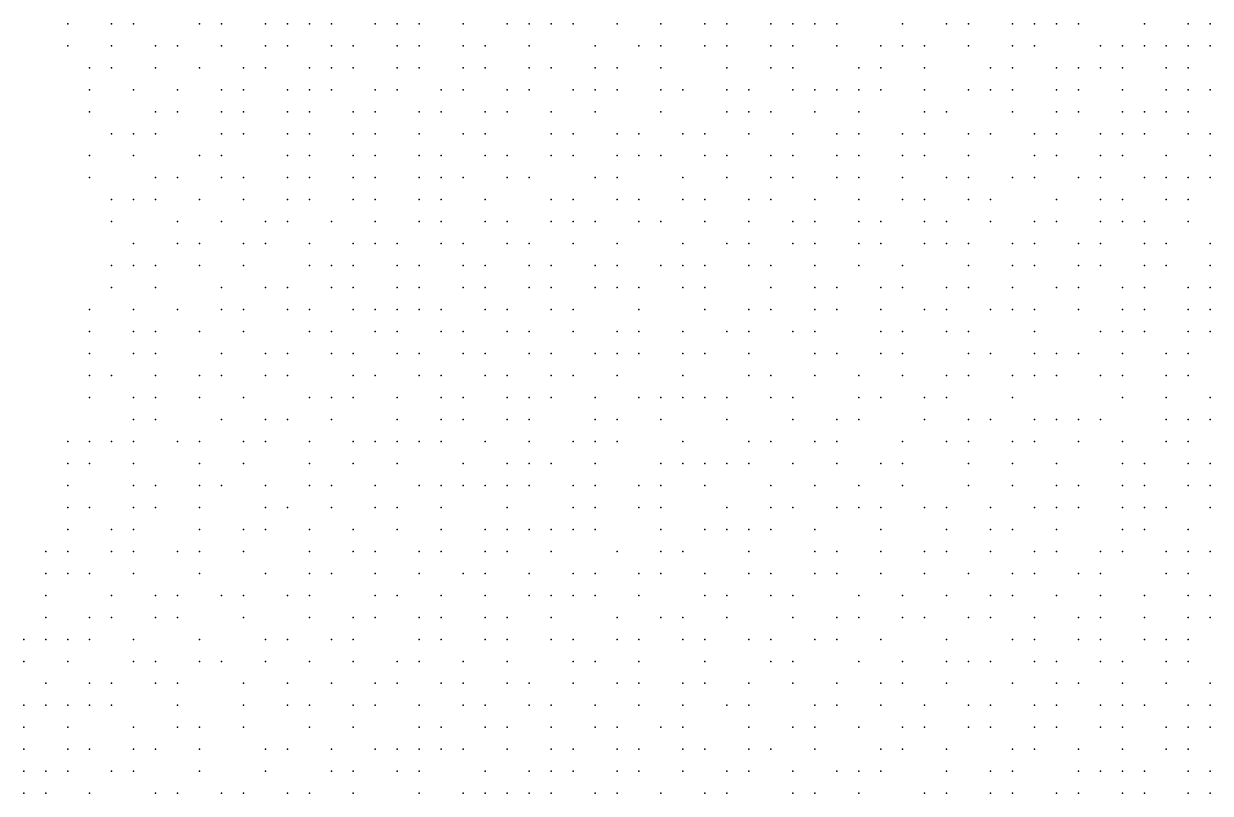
# Model space of a CAD drawing. Extents: x 429 to 793, y 817 to 1241.
# Drawn here: x 439.59 to 479.01, y 1055.32 to 1080.87 of the extents above; entities that cross this region are included whole.
import ezdxf

# ---------------------------------------------------------------- set-up
doc = ezdxf.new("R2010")
doc.units = 0

msp = doc.modelspace()

# ---------------------------------------------------------------- linework, layer by layer
for p in [(441.05, 1080.87, 29.288), (442.51, 1080.87, 34.004), (443.24, 1080.87, 36.737), (445.43, 1080.87, 71.98), (446.16, 1080.87, 82.186), (447.62, 1080.87, 92.985), (448.35, 1080.87, 97.72), (449.08, 1080.87, 101.034), (449.81, 1080.87, 104.325), (451.27, 1080.87, 110.825), (452, 1080.87, 113.513), (452.73, 1080.87, 115.66), (454.19, 1080.87, 120.963), (455.65, 1080.87, 123.585), (456.38, 1080.87, 127.295), (457.11, 1080.87, 129.042), (457.84, 1080.87, 130.783), (459.3, 1080.87, 135.14), (460.76, 1080.87, 138.53), (462.22, 1080.87, 141.84), (462.95, 1080.87, 143.305), (464.41, 1080.87, 146.182), (465.14, 1080.87, 146.535), (465.87, 1080.87, 149.008), (466.6, 1080.87, 149.715), (468.79, 1080.87, 153.667), (470.25, 1080.87, 156.685), (470.98, 1080.87, 157.5), (472.44, 1080.87, 159.42), (473.17, 1080.87, 160.975), (473.9, 1080.87, 161.6), (474.63, 1080.87, 162.85), (476.82, 1080.87, 165.495), (478.28, 1080.87, 167.247), (479.01, 1080.87, 167.99), (441.05, 1080.14, 28.52), (442.51, 1080.14, 33.613), (443.97, 1080.14, 40.278), (444.7, 1080.14, 47.77), (446.16, 1080.14, 81.612), (447.62, 1080.14, 93.532), (448.35, 1080.14, 97.435), (449.81, 1080.14, 104.185), (450.54, 1080.14, 107.857), (452, 1080.14, 113.24), (452.73, 1080.14, 116.187), (454.19, 1080.14, 120.697), (454.92, 1080.14, 123.39), (456.38, 1080.14, 126.9), (458.57, 1080.14, 132.885), (460.03, 1080.14, 137.225), (460.76, 1080.14, 138.902), (462.22, 1080.14, 141.485), (462.95, 1080.14, 142.95), (464.41, 1080.14, 146.205), (465.14, 1080.14, 147.253), (466.6, 1080.14, 150.423), (468.06, 1080.14, 152.505), (468.79, 1080.14, 154.195), (469.52, 1080.14, 155.54), (470.98, 1080.14, 157.845), (472.44, 1080.14, 159.135), (473.17, 1080.14, 160.695), (475.36, 1080.14, 163.445), (476.09, 1080.14, 164.775), (476.82, 1080.14, 165.23), (477.55, 1080.14, 165.92), (478.28, 1080.14, 167.175), (479.01, 1080.14, 167.74), (441.78, 1079.41, 30.257), (442.51, 1079.41, 32.173), (443.97, 1079.41, 39.503), (445.43, 1079.41, 71.138), (446.89, 1079.41, 88.45), (447.62, 1079.41, 93.243), (449.08, 1079.41, 100.948), (449.81, 1079.41, 104.792), (450.54, 1079.41, 107.58), (452, 1079.41, 113.84), (452.73, 1079.41, 115.913), (454.19, 1079.41, 121.22), (454.92, 1079.41, 123), (456.38, 1079.41, 127.48), (457.11, 1079.41, 128.258), (458.57, 1079.41, 133.648), (459.3, 1079.41, 135.168), (460.76, 1079.41, 138.538), (462.95, 1079.41, 143.685), (464.41, 1079.41, 145.32), (465.14, 1079.41, 147.64), (467.33, 1079.41, 151.488), (468.06, 1079.41, 152.185), (469.52, 1079.41, 155.245), (471.71, 1079.41, 158.993), (472.44, 1079.41, 159.78), (473.9, 1079.41, 161.812), (474.63, 1079.41, 163.033), (475.36, 1079.41, 163.765), (476.09, 1079.41, 164.365), (477.55, 1079.41, 166.36), (478.28, 1079.41, 167.49), (441.78, 1078.68, 29.62), (443.24, 1078.68, 35.61), (444.7, 1078.68, 46.636), (446.16, 1078.68, 81.385), (446.89, 1078.68, 88.45), (448.35, 1078.68, 97.71), (449.08, 1078.68, 101.563), (449.81, 1078.68, 105.12), (451.27, 1078.68, 110.815), (452, 1078.68, 113.502), (453.46, 1078.68, 119.037), (454.19, 1078.68, 120.822), (455.65, 1078.68, 125.146), (456.38, 1078.68, 127.88), (457.84, 1078.68, 131.357), (458.57, 1078.68, 132.51), (459.3, 1078.68, 134.791), (460.76, 1078.68, 138.916), (461.49, 1078.68, 140.033), (462.95, 1078.68, 143.335), (463.68, 1078.68, 144.795), (465.14, 1078.68, 148.009), (465.87, 1078.68, 149.065), (466.6, 1078.68, 150.49), (467.33, 1078.68, 151.846), (468.06, 1078.68, 152.878), (469.52, 1078.68, 155.777), (470.98, 1078.68, 157.91), (471.71, 1078.68, 158.708), (472.44, 1078.68, 159.495), (473.9, 1078.68, 161.39), (474.63, 1078.68, 162.9), (476.09, 1078.68, 164.1), (477.55, 1078.68, 166.12), (478.28, 1078.68, 167.25), (479.01, 1078.68, 167.908), (441.78, 1077.95, 28.97), (443.97, 1077.95, 38.82), (444.7, 1077.95, 46.177), (446.16, 1077.95, 81.62), (446.89, 1077.95, 87.605), (448.35, 1077.95, 97.973), (449.08, 1077.95, 101.287), (450.54, 1077.95, 107.834), (451.27, 1077.95, 110.678), (452.73, 1077.95, 116.173), (453.46, 1077.95, 118.832), (454.92, 1077.95, 123.195), (455.65, 1077.95, 125.938), (457.11, 1077.95, 128.66), (458.57, 1077.95, 133.66), (460.76, 1077.95, 138.935), (462.95, 1077.95, 143.73), (463.68, 1077.95, 144.446), (464.41, 1077.95, 145.52), (465.87, 1077.95, 149.448), (467.33, 1077.95, 151.875), (469.52, 1077.95, 155.477), (470.25, 1077.95, 156.95), (472.44, 1077.95, 159.982), (473.9, 1077.95, 162.025), (474.63, 1077.95, 163.24), (476.09, 1077.95, 164.7), (476.82, 1077.95, 165.855), (477.55, 1077.95, 166.565), (478.28, 1077.95, 167.01), (442.51, 1077.22, 30.72), (443.24, 1077.22, 33.627), (443.97, 1077.22, 37.891), (446.16, 1077.22, 81.353), (446.89, 1077.22, 87.722), (448.35, 1077.22, 97.69), (449.08, 1077.22, 101.01), (450.54, 1077.22, 108.37), (451.27, 1077.22, 111.281), (452.73, 1077.22, 116.438), (454.19, 1077.22, 121.215), (454.92, 1077.22, 122.8), (457.11, 1077.22, 129.25), (457.84, 1077.22, 131.75), (459.3, 1077.22, 135.185), (460.03, 1077.22, 135.948), (461.49, 1077.22, 140.806), (462.22, 1077.22, 141.91), (463.68, 1077.22, 145.18), (465.14, 1077.22, 147.688), (466.6, 1077.22, 150.867), (467.33, 1077.22, 151.57), (468.79, 1077.22, 154.635), (469.52, 1077.22, 156.01), (470.98, 1077.22, 157.61), (471.71, 1077.22, 158.93), (473.17, 1077.22, 161.115), (473.9, 1077.22, 162.357), (475.36, 1077.22, 163.71), (476.09, 1077.22, 164.887), (476.82, 1077.22, 165.595), (478.28, 1077.22, 167.557), (479.01, 1077.22, 168.105), (441.78, 1076.49, 28.123), (443.24, 1076.49, 33.54), (445.43, 1076.49, 68.371), (446.16, 1076.49, 81.087), (448.35, 1076.49, 97.688), (449.08, 1076.49, 101.625), (450.54, 1076.49, 108.103), (451.27, 1076.49, 110.8), (452.73, 1076.49, 116.442), (453.46, 1076.49, 119.11), (454.92, 1076.49, 123.588), (455.65, 1076.49, 125.36), (457.11, 1076.49, 129.84), (457.84, 1076.49, 131.38), (459.3, 1076.49, 135.768), (460.03, 1076.49, 137.46), (460.76, 1076.49, 139.143), (462.22, 1076.49, 142.3), (462.95, 1076.49, 144.12), (464.41, 1076.49, 146.64), (465.14, 1076.49, 148.085), (466.6, 1076.49, 150.542), (467.33, 1076.49, 152.11), (468.79, 1076.49, 154.33), (469.52, 1076.49, 155.71), (470.98, 1076.49, 157.99), (473.17, 1076.49, 161.485), (473.9, 1076.49, 162.225), (475.36, 1076.49, 164.18), (476.09, 1076.49, 164.767), (477.55, 1076.49, 166.53), (479.01, 1076.49, 167.895), (441.78, 1075.76, 28.177), (443.97, 1075.76, 37.33), (444.7, 1075.76, 43.598), (446.16, 1075.76, 80.82), (446.89, 1075.76, 87.956), (448.35, 1075.76, 97.485), (449.08, 1075.76, 101.275), (450.54, 1075.76, 108.378), (451.27, 1075.76, 111.347), (452.73, 1075.76, 116.85), (453.46, 1075.76, 119.381), (454.19, 1075.76, 121.43), (455.65, 1075.76, 125.95), (456.38, 1075.76, 127.515), (458.57, 1075.76, 133.688), (459.3, 1075.76, 135.408), (461.49, 1075.76, 140.46), (462.95, 1075.76, 143.783), (464.41, 1075.76, 147.033), (465.14, 1075.76, 147.755), (466.6, 1075.76, 150.925), (467.33, 1075.76, 151.63), (468.79, 1075.76, 154.72), (470.25, 1075.76, 157.045), (470.98, 1075.76, 158.365), (472.44, 1075.76, 159.935), (473.17, 1075.76, 161.22), (474.63, 1075.76, 163.315), (475.36, 1075.76, 163.93), (476.82, 1075.76, 165.827), (477.55, 1075.76, 166.978), (478.28, 1075.76, 167.655), (479.01, 1075.76, 168.337), (442.51, 1075.03, 30.384), (443.24, 1075.03, 32.582), (443.97, 1075.03, 36.687), (445.43, 1075.03, 65.484), (446.89, 1075.03, 87.349), (448.35, 1075.03, 97.973), (449.08, 1075.03, 101.82), (450.54, 1075.03, 108.382), (451.27, 1075.03, 111.083), (452.73, 1075.03, 116.717), (453.46, 1075.03, 119.117), (454.92, 1075.03, 123.863), (457.11, 1075.03, 129.852), (457.84, 1075.03, 131.587), (459.3, 1075.03, 135.99), (460.03, 1075.03, 137.478), (461.49, 1075.03, 140.288), (462.22, 1075.03, 142.71), (463.68, 1075.03, 145.077), (464.41, 1075.03, 146.687), (465.87, 1075.03, 149.905), (467.33, 1075.03, 152.335), (468.79, 1075.03, 154.575), (469.52, 1075.03, 156.077), (470.98, 1075.03, 158.08), (471.71, 1075.03, 158.865), (473.9, 1075.03, 161.715), (475.36, 1075.03, 164.277), (476.09, 1075.03, 164.875), (477.55, 1075.03, 166.747), (478.28, 1075.03, 167.425), (442.51, 1074.3, 29.666), (444.7, 1074.3, 41.597), (446.16, 1074.3, 80.287), (447.62, 1074.3, 92.969), (448.35, 1074.3, 97.7), (449.81, 1074.3, 105.11), (451.27, 1074.3, 110.82), (452.73, 1074.3, 115.917), (453.46, 1074.3, 118.854), (454.92, 1074.3, 123.61), (455.65, 1074.3, 126.231), (457.11, 1074.3, 130.119), (457.84, 1074.3, 132.17), (458.57, 1074.3, 134.08), (460.03, 1074.3, 137.505), (460.76, 1074.3, 139.02), (462.22, 1074.3, 142.365), (463.68, 1074.3, 145.64), (465.14, 1074.3, 148.15), (465.87, 1074.3, 149.75), (467.33, 1074.3, 152.02), (468.06, 1074.3, 153.425), (469.52, 1074.3, 156.13), (470.25, 1074.3, 157.128), (471.71, 1074.3, 159.385), (473.17, 1074.3, 161.318), (473.9, 1074.3, 162.705), (475.36, 1074.3, 164.158), (476.09, 1074.3, 164.635), (476.82, 1074.3, 166.07), (478.28, 1074.3, 167.78), (443.24, 1073.57, 33.344), (444.7, 1073.57, 41.454), (445.43, 1073.57, 62.118), (446.89, 1073.57, 86.823), (447.62, 1073.57, 92.692), (449.08, 1073.57, 101.282), (450.54, 1073.57, 107.841), (451.27, 1073.57, 111.359), (452, 1073.57, 114.05), (453.46, 1073.57, 118.855), (454.19, 1073.57, 121.503), (455.65, 1073.57, 125.978), (456.38, 1073.57, 128.587), (457.84, 1073.57, 131.03), (459.3, 1073.57, 134.487), (461.49, 1073.57, 140.52), (462.95, 1073.57, 143.83), (463.68, 1073.57, 145.31), (465.14, 1073.57, 148.56), (465.87, 1073.57, 149.27), (467.33, 1073.57, 152.396), (468.06, 1073.57, 153.115), (469.52, 1073.57, 156.175), (470.25, 1073.57, 156.848), (470.98, 1073.57, 158.463), (472.44, 1073.57, 160.43), (473.17, 1073.57, 161.188), (474.63, 1073.57, 163.2), (475.36, 1073.57, 163.917), (476.82, 1073.57, 166.423), (477.55, 1073.57, 167.005), (479.01, 1073.57, 168.79), (442.51, 1072.84, 30.63), (443.24, 1072.84, 33.344), (443.97, 1072.84, 36.504), (445.43, 1072.84, 58.96), (446.89, 1072.84, 87.413), (449.08, 1072.84, 101.842), (449.81, 1072.84, 104.715), (450.54, 1072.84, 108.385), (452, 1072.84, 113.787), (452.73, 1072.84, 116.732), (454.19, 1072.84, 121.771), (454.92, 1072.84, 123.815), (456.38, 1072.84, 128.34), (457.11, 1072.84, 129.89), (458.57, 1072.84, 134.307), (459.3, 1072.84, 136.022), (460.76, 1072.84, 139.052), (461.49, 1072.84, 140.92), (462.22, 1072.84, 142.76), (463.68, 1072.84, 144.98), (464.41, 1072.84, 146.785), (465.87, 1072.84, 149.98), (467.33, 1072.84, 152.772), (468.79, 1072.84, 155.365), (470.98, 1072.84, 158.182), (472.44, 1072.84, 160.928), (473.17, 1072.84, 161.685), (474.63, 1072.84, 163.688), (475.36, 1072.84, 164.405), (476.82, 1072.84, 166.193), (477.55, 1072.84, 166.775), (479.01, 1072.84, 168.585), (442.51, 1072.11, 30.637), (443.97, 1072.11, 36.454), (446.16, 1072.11, 78.652), (447.62, 1072.11, 93.003), (448.35, 1072.11, 97.71), (449.81, 1072.11, 105.137), (450.54, 1072.11, 108.396), (452, 1072.11, 113.523), (452.73, 1072.11, 116.406), (454.19, 1072.11, 121.515), (454.92, 1072.11, 123.618), (456.38, 1072.11, 127.827), (457.11, 1072.11, 130.48), (458.57, 1072.11, 133.947), (459.3, 1072.11, 136.048), (460.03, 1072.11, 136.425), (461.49, 1072.11, 140.575), (462.22, 1072.11, 142.418), (464.41, 1072.11, 147.357), (465.87, 1072.11, 149.665), (466.6, 1072.11, 151.095), (468.06, 1072.11, 154.23), (468.79, 1072.11, 154.915), (470.25, 1072.11, 157.245), (470.98, 1072.11, 158.57), (472.44, 1072.11, 160.807), (473.9, 1072.11, 162.72), (474.63, 1072.11, 163.568), (476.09, 1072.11, 165.38), (476.82, 1072.11, 166.077), (478.28, 1072.11, 167.94), (479.01, 1072.11, 169.06), (441.78, 1071.38, 28.435), (443.24, 1071.38, 32.591), (444.7, 1071.38, 40.487), (446.16, 1071.38, 77.685), (446.89, 1071.38, 86.88), (448.35, 1071.38, 97.512), (449.08, 1071.38, 101.368), (450.54, 1071.38, 107.858), (451.27, 1071.38, 110.635), (452, 1071.38, 114.065), (452.73, 1071.38, 117.013), (453.46, 1071.38, 118.343), (454.92, 1071.38, 124.157), (455.65, 1071.38, 125.865), (457.11, 1071.38, 130.11), (457.84, 1071.38, 131.838), (460.03, 1071.38, 137.96), (462.22, 1071.38, 142.815), (463.68, 1071.38, 146.115), (464.41, 1071.38, 146.857), (465.87, 1071.38, 150.075), (466.6, 1071.38, 150.79), (468.06, 1071.38, 153.93), (469.52, 1071.38, 155.6), (470.25, 1071.38, 157.637), (471.71, 1071.38, 159.905), (472.44, 1071.38, 160.548), (473.17, 1071.38, 161.955), (474.63, 1071.38, 163.935), (476.09, 1071.38, 165.848), (476.82, 1071.38, 166.545), (478.28, 1071.38, 168.295), (479.01, 1071.38, 168.86), (441.78, 1070.65, 28.46), (443.24, 1070.65, 33.713), (443.97, 1070.65, 36.807), (445.43, 1070.65, 52.2), (446.89, 1070.65, 85.778), (449.08, 1070.65, 101.038), (449.81, 1070.65, 104.6), (451.27, 1070.65, 111.25), (452, 1070.65, 113.8), (453.46, 1070.65, 119.408), (454.19, 1070.65, 121.933), (455.65, 1070.65, 126.468), (456.38, 1070.65, 128.622), (457.84, 1070.65, 132.62), (459.3, 1070.65, 136.075), (460.03, 1070.65, 137.61), (461.49, 1070.65, 140.995), (462.95, 1070.65, 144.3), (463.68, 1070.65, 145.785), (465.14, 1070.65, 149.045), (465.87, 1070.65, 149.917), (468.06, 1070.65, 154.298), (468.79, 1070.65, 155.3), (470.25, 1070.65, 157.503), (470.98, 1070.65, 158.973), (473.17, 1070.65, 161.7), (475.36, 1070.65, 164.925), (476.09, 1070.65, 165.637), (476.82, 1070.65, 166.823), (478.28, 1070.65, 168.085), (479.01, 1070.65, 169.32), (441.78, 1069.92, 28.485), (443.24, 1069.92, 33.67), (443.97, 1069.92, 36.458), (446.16, 1069.92, 76.795), (447.62, 1069.92, 92.213), (448.35, 1069.92, 96.927), (449.81, 1069.92, 104.33), (450.54, 1069.92, 108.079), (452, 1069.92, 114.08), (452.73, 1069.92, 116.227), (454.19, 1069.92, 121.68), (454.92, 1069.92, 124.183), (456.38, 1069.92, 128.638), (457.11, 1069.92, 130.457), (458.57, 1069.92, 133.81), (459.3, 1069.92, 135.715), (460.03, 1069.92, 138.004), (461.49, 1069.92, 141.388), (462.22, 1069.92, 143.225), (463.68, 1069.92, 146.365), (465.87, 1069.92, 150.475), (466.6, 1069.92, 151.895), (468.06, 1069.92, 154.32), (468.79, 1069.92, 155.7), (470.98, 1069.92, 158.568), (471.71, 1069.92, 159.992), (473.17, 1069.92, 162.21), (473.9, 1069.92, 162.833), (474.63, 1069.92, 164.077), (476.09, 1069.92, 165.525), (477.55, 1069.92, 167.31), (478.28, 1069.92, 167.98), (441.78, 1069.19, 29.343), (442.51, 1069.19, 31.92), (443.97, 1069.19, 35.5), (445.43, 1069.19, 50.125), (446.16, 1069.19, 76.271), (447.62, 1069.19, 91.95), (448.35, 1069.19, 96.664), (450.54, 1069.19, 107.812), (451.27, 1069.19, 110.86), (452.73, 1069.19, 116.776), (453.46, 1069.19, 118.824), (454.92, 1069.19, 123.929), (455.65, 1069.19, 125.774), (457.11, 1069.19, 130.213), (457.84, 1069.19, 132.732), (459.3, 1069.19, 136.302), (461.49, 1069.19, 141.405), (463.68, 1069.19, 146.04), (464.41, 1069.19, 147.653), (465.87, 1069.19, 150.16), (467.33, 1069.19, 153.33), (468.79, 1069.19, 155.555), (470.25, 1069.19, 157.745), (470.98, 1069.19, 159.1), (472.44, 1069.19, 161.308), (473.17, 1069.19, 161.96), (473.9, 1069.19, 163.225), (475.36, 1069.19, 165.3), (476.09, 1069.19, 165.9), (477.55, 1069.19, 167.77), (478.28, 1069.19, 168.44), (441.78, 1068.46, 30.255), (443.24, 1068.46, 34.25), (443.97, 1068.46, 37.33), (445.43, 1068.46, 49.677), (446.89, 1068.46, 85.115), (449.08, 1068.46, 101.08), (449.81, 1068.46, 104.63), (450.54, 1068.46, 107.61), (452, 1068.46, 113.97), (453.46, 1068.46, 119.183), (454.19, 1068.46, 120.767), (455.65, 1068.46, 126.567), (456.38, 1068.46, 128.268), (457.11, 1068.46, 130.75), (458.57, 1068.46, 134.09), (460.03, 1068.46, 137.655), (460.76, 1068.46, 139.185), (461.49, 1068.46, 141.815), (462.22, 1068.46, 142.728), (462.95, 1068.46, 144.385), (464.41, 1068.46, 147.328), (465.14, 1068.46, 149.12), (467.33, 1068.46, 153.03), (468.06, 1068.46, 154.42), (469.52, 1068.46, 156.1), (470.25, 1068.46, 158.14), (472.44, 1068.46, 161.057), (476.09, 1068.46, 166.277), (477.55, 1068.46, 167.673), (479.01, 1068.46, 169.39), (443.24, 1067.73, 34.845), (443.97, 1067.73, 36.94), (446.16, 1067.73, 74.17), (447.62, 1067.73, 91.455), (448.35, 1067.73, 96.203), (449.81, 1067.73, 104.37), (452, 1067.73, 113.71), (453.46, 1067.73, 118.93), (454.19, 1067.73, 121.837), (455.65, 1067.73, 126.06), (456.38, 1067.73, 128.015), (458.57, 1067.73, 134.61), (459.3, 1067.73, 136.417), (460.76, 1067.73, 139.95), (462.95, 1067.73, 144.795), (465.14, 1067.73, 148.81), (466.6, 1067.73, 151.862), (467.33, 1067.73, 153.406), (469.52, 1067.73, 157.18), (470.98, 1067.73, 158.825), (471.71, 1067.73, 160.155), (473.17, 1067.73, 162.218), (473.9, 1067.73, 162.975), (474.63, 1067.73, 164.24), (475.36, 1067.73, 165.455), (477.55, 1067.73, 168.055), (478.28, 1067.73, 168.723), (479.01, 1067.73, 169.852), (441.05, 1067, 28.56), (441.78, 1067, 31.472), (442.51, 1067, 32.852), (443.24, 1067, 34.815), (444.7, 1067, 41.005), (445.43, 1067, 48.79), (446.89, 1067, 84.552), (447.62, 1067, 90.818), (449.08, 1067, 100.553), (450.54, 1067, 107.917), (451.27, 1067, 110.562), (452, 1067, 113.32), (452.73, 1067, 116.536), (453.46, 1067, 118.673), (454.92, 1067, 124.105), (456.38, 1067, 128.613), (457.84, 1067, 132.059), (458.57, 1067, 134.635), (459.3, 1067, 136.18), (461.49, 1067, 141.486), (463.68, 1067, 146.29), (464.41, 1067, 147.76), (465.87, 1067, 150.262), (466.6, 1067, 150.985), (468.79, 1067, 155.525), (470.25, 1067, 157.73), (470.98, 1067, 159.215), (472.44, 1067, 160.682), (473.17, 1067, 162.725), (474.63, 1067, 164.738), (476.09, 1067, 166.062), (477.55, 1067, 167.84), (478.28, 1067, 168.533), (441.05, 1066.27, 29.473), (441.78, 1066.27, 31.512), (443.24, 1066.27, 35.41), (445.43, 1066.27, 47.499), (446.89, 1066.27, 83.247), (449.08, 1066.27, 100.037), (450.54, 1066.27, 107.66), (452, 1066.27, 113.336), (454.19, 1066.27, 121.273), (455.65, 1066.27, 126.345), (456.38, 1066.27, 128.177), (457.11, 1066.27, 130.663), (458.57, 1066.27, 134.275), (460.76, 1066.27, 140.002), (461.49, 1066.27, 141.759), (462.22, 1066.27, 143.498), (462.95, 1066.27, 144.357), (463.68, 1066.27, 146.461), (465.14, 1066.27, 149.22), (466.6, 1066.27, 151.395), (468.06, 1066.27, 154.538), (468.79, 1066.27, 155.24), (470.98, 1066.27, 159.61), (472.44, 1066.27, 161.73), (473.9, 1066.27, 163.76), (476.09, 1066.27, 166.45), (476.82, 1066.27, 167.62), (478.28, 1066.27, 169.01), (479.01, 1066.27, 170.15), (441.05, 1065.54, 29.497), (443.24, 1065.54, 35.928), (443.97, 1065.54, 37.975), (445.43, 1065.54, 48.182), (446.16, 1065.54, 71.595), (447.62, 1065.54, 89.62), (449.08, 1065.54, 99.783), (449.81, 1065.54, 103.59), (451.27, 1065.54, 110.113), (452.73, 1065.54, 116.425), (453.46, 1065.54, 118.963), (454.19, 1065.54, 121.627), (454.92, 1065.54, 123.74), (455.65, 1065.54, 126.11), (456.38, 1065.54, 127.933), (457.84, 1065.54, 132.36), (458.57, 1065.54, 133.91), (460.03, 1065.54, 138.25), (460.76, 1065.54, 140.017), (462.22, 1065.54, 143.272), (464.41, 1065.54, 147.95), (465.87, 1065.54, 150.36), (467.33, 1065.54, 153.545), (468.79, 1065.54, 155.933), (470.98, 1065.54, 159.29), (472.44, 1065.54, 161.6), (473.9, 1065.54, 163.005), (474.63, 1065.54, 164.377), (476.09, 1065.54, 166.827), (476.82, 1065.54, 166.925), (478.28, 1065.54, 169.4), (479.01, 1065.54, 169.985), (441.05, 1064.81, 30.049), (441.78, 1064.81, 32.16), (443.24, 1064.81, 36.181), (443.97, 1064.81, 38.208), (445.43, 1064.81, 47.767), (447.62, 1064.81, 89.13), (448.35, 1064.81, 94.88), (449.81, 1064.81, 103.33), (451.27, 1064.81, 110.67), (452, 1064.81, 113.36), (453.46, 1064.81, 118.702), (455.65, 1064.81, 125.925), (457.84, 1064.81, 132.639), (458.57, 1064.81, 134.443), (460.03, 1064.81, 138.01), (460.76, 1064.81, 139.542), (462.95, 1064.81, 144.725), (464.41, 1064.81, 147.74), (465.14, 1064.81, 149.477), (466.6, 1064.81, 152.307), (467.33, 1064.81, 153.24), (468.06, 1064.81, 154.95), (469.52, 1064.81, 157.033), (470.25, 1064.81, 158.55), (471.71, 1064.81, 160.69), (473.17, 1064.81, 162.77), (473.9, 1064.81, 164.025), (474.63, 1064.81, 164.76), (476.09, 1064.81, 166.73), (476.82, 1064.81, 167.925), (477.55, 1064.81, 168.62), (479.01, 1064.81, 170.473), (441.05, 1064.08, 30.096), (442.51, 1064.08, 33.745), (443.24, 1064.08, 36.154), (445.43, 1064.08, 47.341), (446.89, 1064.08, 81.718), (447.62, 1064.08, 88.9), (449.08, 1064.08, 99.277), (450.54, 1064.08, 106.61), (452, 1064.08, 113.035), (453.46, 1064.08, 118.202), (454.92, 1064.08, 123.762), (455.65, 1064.08, 125.608), (456.38, 1064.08, 128.233), (457.11, 1064.08, 130.055), (457.84, 1064.08, 132.396), (458.57, 1064.08, 134.202), (460.76, 1064.08, 140.065), (462.22, 1064.08, 143.078), (462.95, 1064.08, 145.083), (463.68, 1064.08, 146.05), (464.41, 1064.08, 148.27), (465.87, 1064.08, 150.836), (468.06, 1064.08, 154.66), (470.25, 1064.08, 158.41), (471.71, 1064.08, 160.43), (472.44, 1064.08, 161.21), (473.9, 1064.08, 163.917), (476.09, 1064.08, 166.622), (476.82, 1064.08, 167.23), (478.28, 1064.08, 169.107), (440.32, 1063.35, 28.753), (441.05, 1063.35, 31.378), (442.51, 1063.35, 34.813), (443.24, 1063.35, 35.33), (444.7, 1063.35, 41.484), (445.43, 1063.35, 47.224), (446.89, 1063.35, 80.44), (449.08, 1063.35, 99.023), (450.54, 1063.35, 106.35), (451.27, 1063.35, 110.15), (452.73, 1063.35, 115.802), (453.46, 1063.35, 118.213), (454.92, 1063.35, 123.454), (455.65, 1063.35, 125.355), (457.11, 1063.35, 130.074), (459.3, 1063.35, 135.758), (460.76, 1063.35, 139.576), (461.49, 1063.35, 141.59), (463.68, 1063.35, 146.46), (465.87, 1063.35, 151.21), (466.6, 1063.35, 151.9), (468.06, 1063.35, 155.073), (469.52, 1063.35, 157.45), (470.25, 1063.35, 158.81), (471.71, 1063.35, 160.95), (473.17, 1063.35, 163.045), (473.9, 1063.35, 163.807), (475.36, 1063.35, 166.298), (476.09, 1063.35, 167.015), (477.55, 1063.35, 168.913), (478.28, 1063.35, 169.595), (479.01, 1063.35, 170.77), (440.32, 1062.62, 29.698), (441.05, 1062.62, 31.435), (441.78, 1062.62, 33.045), (443.24, 1062.62, 36.925), (445.43, 1062.62, 47.108), (447.62, 1062.62, 87.63), (449.08, 1062.62, 98.77), (449.81, 1062.62, 102.553), (451.27, 1062.62, 109.89), (452.73, 1062.62, 115.272), (454.19, 1062.62, 120.62), (454.92, 1062.62, 123.207), (456.38, 1062.62, 127.74), (457.84, 1062.62, 131.923), (458.57, 1062.62, 134.5), (460.03, 1062.62, 138.08), (460.76, 1062.62, 140.094), (462.22, 1062.62, 143), (463.68, 1062.62, 146.347), (464.41, 1062.62, 147.94), (465.87, 1062.62, 150.15), (466.6, 1062.62, 152.645), (468.06, 1062.62, 154.08), (469.52, 1062.62, 157.733), (470.98, 1062.62, 159.99), (472.44, 1062.62, 162.143), (473.17, 1062.62, 162.8), (474.63, 1062.62, 164.842), (475.36, 1062.62, 165.58), (477.55, 1062.62, 168.818), (478.28, 1062.62, 169.992), (440.32, 1061.89, 30.015), (442.51, 1061.89, 35.4), (443.97, 1061.89, 38.52), (444.7, 1061.89, 42.283), (446.16, 1061.89, 65.848), (446.89, 1061.89, 79.19), (448.35, 1061.89, 93.09), (449.08, 1061.89, 98.52), (451.27, 1061.89, 109.37), (452, 1061.89, 112.323), (453.46, 1061.89, 117.702), (454.92, 1061.89, 123.02), (456.38, 1061.89, 127.493), (457.11, 1061.89, 130.11), (457.84, 1061.89, 132.46), (458.57, 1061.89, 134.26), (460.03, 1061.89, 137.61), (462.22, 1061.89, 143.595), (462.95, 1061.89, 144.918), (464.41, 1061.89, 147.61), (465.14, 1061.89, 149.09), (467.33, 1061.89, 153.208), (468.79, 1061.89, 155.485), (470.25, 1061.89, 158.44), (471.71, 1061.89, 161.24), (472.44, 1061.89, 161.938), (473.9, 1061.89, 164.08), (475.36, 1061.89, 166.077), (476.82, 1061.89, 168.02), (478.28, 1061.89, 169.895), (479.01, 1061.89, 170.99), (440.32, 1061.16, 30.07), (441.78, 1061.16, 33.93), (442.51, 1061.16, 35.435), (443.97, 1061.16, 39.378), (444.7, 1061.16, 42.17), (446.89, 1061.16, 77.64), (449.08, 1061.16, 97.45), (450.54, 1061.16, 105.563), (451.27, 1061.16, 109.113), (452.73, 1061.16, 115.511), (453.46, 1061.16, 118.25), (454.92, 1061.16, 122.768), (455.65, 1061.16, 125.41), (457.11, 1061.16, 129.806), (459.3, 1061.16, 135.815), (460.76, 1061.16, 139.849), (461.49, 1061.16, 141.675), (462.95, 1061.16, 144.698), (465.14, 1061.16, 149.83), (466.6, 1061.16, 152.015), (467.33, 1061.16, 153.77), (468.79, 1061.16, 156.697), (469.52, 1061.16, 157.44), (470.98, 1061.16, 160.3), (471.71, 1061.16, 161.15), (473.17, 1061.16, 163.53), (474.63, 1061.16, 165.207), (475.36, 1061.16, 166.585), (476.82, 1061.16, 168.405), (478.28, 1061.16, 169.7), (479.01, 1061.16, 170.795), (439.59, 1060.43, 28.942), (440.32, 1060.43, 30.705), (441.05, 1060.43, 32.445), (441.78, 1060.43, 33.215), (443.24, 1060.43, 37.002), (445.43, 1060.43, 46.646), (447.62, 1060.43, 85.105), (448.35, 1060.43, 92.618), (449.81, 1060.43, 101.5), (450.54, 1060.43, 105.3), (452.73, 1060.43, 115.257), (453.46, 1060.43, 117.725), (454.92, 1060.43, 123.32), (455.65, 1060.43, 125.035), (457.11, 1060.43, 130.17), (457.84, 1060.43, 131.977), (459.3, 1060.43, 136.353), (460.03, 1060.43, 137.898), (461.49, 1060.43, 141.708), (462.22, 1060.43, 142.969), (463.68, 1060.43, 146.22), (464.41, 1060.43, 147.926), (465.87, 1060.43, 150.854), (466.6, 1060.43, 152.529), (468.06, 1060.43, 154.885), (470.25, 1060.43, 158.72), (472.44, 1060.43, 162.31), (473.17, 1060.43, 163.605), (474.63, 1060.43, 165.678), (475.36, 1060.43, 166.38), (476.82, 1060.43, 168.234), (477.55, 1060.43, 169.492), (478.28, 1060.43, 170.63), (439.59, 1059.7, 28.99), (441.05, 1059.7, 32.5), (443.24, 1059.7, 37.53), (443.97, 1059.7, 39.392), (445.43, 1059.7, 46.755), (446.16, 1059.7, 60.903), (447.62, 1059.7, 84.609), (449.08, 1059.7, 97.014), (450.54, 1059.7, 105.007), (452, 1059.7, 111.502), (452.73, 1059.7, 115.07), (454.19, 1059.7, 120.478), (455.65, 1059.7, 124.66), (457.84, 1059.7, 131.74), (458.57, 1059.7, 133.547), (460.03, 1059.7, 137.651), (462.22, 1059.7, 143.503), (464.41, 1059.7, 147.712), (465.14, 1059.7, 149.357), (467.33, 1059.7, 154.027), (468.79, 1059.7, 156.789), (470.25, 1059.7, 159.27), (470.98, 1059.7, 160.378), (471.71, 1059.7, 161.461), (473.17, 1059.7, 163.522), (473.9, 1059.7, 164.9), (475.36, 1059.7, 166.89), (476.09, 1059.7, 167.537), (477.55, 1059.7, 169.338), (478.28, 1059.7, 169.943), (440.32, 1058.97, 30.8), (441.78, 1058.97, 34.785), (442.51, 1058.97, 35.53), (443.97, 1058.97, 39.408), (444.7, 1058.97, 42.017), (446.89, 1058.97, 74.645), (448.35, 1058.97, 90.313), (449.81, 1058.97, 100.953), (451.27, 1058.97, 108.323), (452, 1058.97, 111.053), (453.46, 1058.97, 117.5), (454.19, 1058.97, 120.169), (455.65, 1058.97, 124.145), (456.38, 1058.97, 127.042), (457.84, 1058.97, 131.37), (459.3, 1058.97, 135.827), (460.03, 1058.97, 137.938), (461.49, 1058.97, 141.735), (462.22, 1058.97, 143.27), (463.68, 1058.97, 146.51), (465.14, 1058.97, 149.94), (466.6, 1058.97, 152.85), (468.06, 1058.97, 155.356), (468.79, 1058.97, 156.595), (470.25, 1058.97, 159.09), (472.44, 1058.97, 162.612), (473.9, 1058.97, 164.733), (474.63, 1058.97, 166.067), (476.09, 1058.97, 168.005), (477.55, 1058.97, 169.82), (479.01, 1058.97, 171.51), (439.59, 1058.24, 29.78), (440.32, 1058.24, 31.705), (441.05, 1058.24, 33.355), (441.78, 1058.24, 34.815), (442.51, 1058.24, 36.282), (444.7, 1058.24, 42.792), (446.89, 1058.24, 73.985), (448.35, 1058.24, 90.1), (449.08, 1058.24, 95.706), (450.54, 1058.24, 104.42), (451.27, 1058.24, 108.047), (452.73, 1058.24, 114.308), (454.19, 1058.24, 119.923), (454.92, 1058.24, 122.577), (456.38, 1058.24, 126.863), (457.11, 1058.24, 129.42), (458.57, 1058.24, 133.589), (460.03, 1058.24, 137.97), (461.49, 1058.24, 141.395), (462.95, 1058.24, 144.775), (463.68, 1058.24, 146.28), (465.87, 1058.24, 151.08), (466.6, 1058.24, 152.64), (468.06, 1058.24, 155.163), (469.52, 1058.24, 158.021), (470.98, 1058.24, 160.348), (471.71, 1058.24, 161.607), (473.17, 1058.24, 163.745), (473.9, 1058.24, 165.037), (475.36, 1058.24, 167.1), (476.09, 1058.24, 167.868), (476.82, 1058.24, 169.048), (478.28, 1058.24, 171.107), (479.01, 1058.24, 171.95), (439.59, 1057.51, 29.835), (441.05, 1057.51, 33.614), (443.24, 1057.51, 37.818), (444.7, 1057.51, 42.524), (445.43, 1057.51, 46.442), (446.89, 1057.51, 72.566), (449.08, 1057.51, 95.203), (450.54, 1057.51, 104.123), (452.73, 1057.51, 114.245), (453.46, 1057.51, 116.74), (454.92, 1057.51, 122.08), (455.65, 1057.51, 124.73), (457.11, 1057.51, 129.18), (458.57, 1057.51, 133.342), (459.3, 1057.51, 135.943), (460.76, 1057.51, 139.51), (461.49, 1057.51, 141.05), (463.68, 1057.51, 146.06), (465.14, 1057.51, 149.28), (465.87, 1057.51, 150.97), (467.33, 1057.51, 153.834), (468.79, 1057.51, 157.035), (469.52, 1057.51, 157.837), (470.98, 1057.51, 160.717), (471.71, 1057.51, 161.433), (473.17, 1057.51, 163.575), (473.9, 1057.51, 164.923), (475.36, 1057.51, 166.95), (476.09, 1057.51, 168.335), (477.55, 1057.51, 170.263), (478.28, 1057.51, 170.987), (479.01, 1057.51, 171.83), (439.59, 1056.78, 30.06), (441.05, 1056.78, 33.647), (441.78, 1056.78, 34.618), (443.24, 1056.78, 38.078), (443.97, 1056.78, 40.232), (445.43, 1056.78, 46.275), (447.62, 1056.78, 80.58), (448.35, 1056.78, 88.922), (449.81, 1056.78, 99.466), (451.27, 1056.78, 107.493), (452, 1056.78, 110.331), (452.73, 1056.78, 113.995), (453.46, 1056.78, 116.216), (454.19, 1056.78, 119.165), (455.65, 1056.78, 124.668), (457.11, 1056.78, 128.94), (457.84, 1056.78, 131.543), (459.3, 1056.78, 135.7), (460.03, 1056.78, 137.61), (461.49, 1056.78, 141.582), (462.22, 1056.78, 143.348), (463.68, 1056.78, 146.59), (464.41, 1056.78, 148.255), (465.87, 1056.78, 150.75), (468.06, 1056.78, 155.323), (468.79, 1056.78, 156.835), (470.25, 1056.78, 159.468), (472.44, 1056.78, 162.75), (473.17, 1056.78, 164.08), (474.63, 1056.78, 166.121), (476.09, 1056.78, 168.108), (477.55, 1056.78, 170.143), (478.28, 1056.78, 171.016), (439.59, 1056.05, 29.89), (440.32, 1056.05, 31.85), (441.05, 1056.05, 33.432), (442.51, 1056.05, 36.375), (443.24, 1056.05, 37.88), (445.43, 1056.05, 46.699), (447.62, 1056.05, 80.018), (449.81, 1056.05, 98.17), (450.54, 1056.05, 102.582), (452, 1056.05, 110.075), (452.73, 1056.05, 113.553), (454.92, 1056.05, 121.58), (456.38, 1056.05, 126.601), (457.11, 1056.05, 128.7), (457.84, 1056.05, 131.307), (459.3, 1056.05, 135.463), (460.03, 1056.05, 137.245), (461.49, 1056.05, 141.348), (462.95, 1056.05, 144.862), (463.68, 1056.05, 146.37), (465.14, 1056.05, 149.56), (466.6, 1056.05, 152.795), (467.33, 1056.05, 154.345), (468.06, 1056.05, 155.12), (470.25, 1056.05, 159.508), (471.71, 1056.05, 161.795), (472.44, 1056.05, 163.212), (474.63, 1056.05, 165.967), (475.36, 1056.05, 167.223), (476.09, 1056.05, 168.504), (476.82, 1056.05, 169.273), (478.28, 1056.05, 171.463), (479.01, 1056.05, 172.303), (439.59, 1055.32, 30.105), (440.32, 1055.32, 31.895), (441.78, 1055.32, 35.169), (443.97, 1055.32, 39.389), (444.7, 1055.32, 42.498), (446.16, 1055.32, 53.66), (446.89, 1055.32, 69.365), (448.35, 1055.32, 86.405), (449.08, 1055.32, 92.7), (450.54, 1055.32, 102.316), (452.73, 1055.32, 113.297), (454.19, 1055.32, 118.674), (454.92, 1055.32, 121.337), (455.65, 1055.32, 123.988), (456.38, 1055.32, 126.622), (457.11, 1055.32, 128.453), (458.57, 1055.32, 133.662), (459.3, 1055.32, 135.227), (460.76, 1055.32, 139.565), (462.22, 1055.32, 142.883), (462.95, 1055.32, 144.575), (465.14, 1055.32, 149.362), (465.87, 1055.32, 151.057), (467.33, 1055.32, 154.145), (469.52, 1055.32, 157.94), (470.25, 1055.32, 159.325), (471.71, 1055.32, 161.566), (472.44, 1055.32, 163.038), (473.9, 1055.32, 165.118), (474.63, 1055.32, 166.49), (476.09, 1055.32, 168.357), (476.82, 1055.32, 169.127), (478.28, 1055.32, 171.337), (479.01, 1055.32, 172.47)]:
    msp.add_point(p)

doc.saveas('drawing.dxf')
